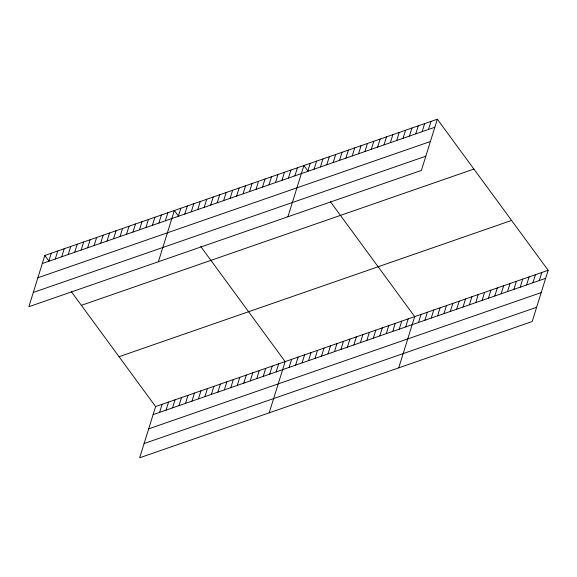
<?xml version="1.0" encoding="UTF-8"?>
<svg xmlns="http://www.w3.org/2000/svg" width="577" height="577" viewBox="0 0 577 577"><rect width="100%" height="100%" fill="white"/><g stroke="black" fill="none" stroke-linecap="round" stroke-linejoin="round"><path stroke-width="0.87" d="M437.344 119.208L44.811 255.474L28.85 306.712L421.39 170.439L437.344 119.208L548.15 270.288L532.189 321.526L139.656 457.792L155.61 406.561L548.15 270.288M48.778 261.273L51.288 253.224M55.255 259.03L57.765 250.973M61.732 256.779L64.242 248.73M68.209 254.529L70.719 246.48M74.685 252.279L77.195 244.23M81.162 250.036L83.672 241.979M87.639 247.785L90.149 239.736M94.116 245.535L96.626 237.486M100.593 243.292L103.103 235.236M107.07 241.042L109.58 232.993M113.546 238.791L116.056 230.742M120.023 236.541L122.533 228.492M126.5 234.298L129.01 226.242M132.977 232.048L135.487 223.999M139.454 229.797L141.964 221.748M145.931 227.547L148.44 219.498M152.407 225.304L154.917 217.248M158.884 223.054L161.394 215.005M165.361 220.803L167.871 212.754M158.386 261.742L174.348 210.504L178.408 216.043M178.315 216.31L180.825 208.254M184.791 214.06L187.301 206.011M191.268 211.809L193.778 203.76M197.745 209.559L200.255 201.51M204.222 207.316L206.732 199.26M210.699 205.066L213.209 197.017M217.176 202.815L219.686 194.766M223.652 200.565L226.162 192.516M159.584 412.36L162.087 404.311M230.129 198.322L232.639 190.266M166.061 410.11L168.563 402.061M236.606 196.072L239.116 188.023M172.537 407.867L175.04 399.811M243.083 193.822L245.593 185.772M179.014 405.617L181.517 397.567M249.56 191.578L252.07 183.522M185.491 403.366L187.994 395.317M256.037 189.328L258.546 181.279M191.968 401.116L194.471 393.067M262.513 187.078L265.023 179.029M198.445 398.873L200.947 390.817M268.99 184.828L271.5 176.778M204.922 396.623L207.424 388.573M275.467 182.584L277.977 174.528M211.398 394.372L213.901 386.323M281.944 180.334L284.454 172.285M217.875 392.122L220.378 384.073M288.421 178.084L290.931 170.035M224.352 389.879L226.855 381.823M294.897 175.834L297.407 167.784M230.829 387.629L233.332 379.579M287.923 216.772L303.884 165.534L307.945 171.073M237.306 385.378L239.808 377.329M307.729 171.383L310.238 163.327M243.782 383.135L246.285 375.079M314.09 169.176L316.593 161.127M250.259 380.885L252.762 372.836M320.444 166.969L322.947 158.92M256.736 378.635L259.239 370.585M326.798 164.762L329.308 156.713M263.213 376.384L265.716 368.335M333.153 162.555L335.663 154.506M269.69 374.141L272.193 366.085M339.507 160.348L342.017 152.299M276.167 371.891L278.669 363.842M345.861 158.141L348.371 150.092M269.192 412.829L285.146 361.591L200.753 246.516M352.215 155.934L354.725 147.885M289.12 367.39L291.623 359.341M358.577 153.734L361.079 145.678M295.597 365.147L298.1 357.091M364.931 151.527L367.434 143.471M302.074 362.897L304.577 354.848M371.285 149.32L373.795 141.271M308.551 360.647L311.053 352.597M377.639 147.113L380.149 139.064M315.028 358.396L317.53 350.347M383.993 144.906L386.503 136.857M321.504 356.153L324.014 348.097M390.348 142.699L392.858 134.65M327.981 353.903L330.491 345.854M396.709 140.492L399.212 132.443M334.458 351.653L336.968 343.603M403.063 138.285L405.566 130.236M340.935 349.402L343.445 341.353M409.418 136.078L411.928 128.029M347.412 347.159L349.922 339.103M415.772 133.878L418.282 125.822M353.889 344.909L356.398 336.86M422.126 131.671L424.636 123.615M360.365 342.659L362.875 334.61M428.48 129.464L430.99 121.415M366.842 340.408L369.352 332.359M373.319 338.165L375.829 330.109M379.796 335.915L382.306 327.866M386.273 333.665L388.783 325.616M392.749 331.422L395.259 323.365M399.226 329.171L401.736 321.122M405.703 326.921L408.213 318.872M398.729 367.859L414.69 316.622L330.289 201.546M418.534 322.464L421.044 314.415M424.888 320.264L427.398 312.207M431.243 318.057L433.753 310M437.604 315.85L440.107 307.793M443.958 313.643L446.461 305.594M450.312 311.436L452.822 303.387M456.667 309.229L459.177 301.18M463.021 307.022L465.531 298.973M469.375 304.815L471.885 296.766M475.736 302.608L478.239 294.558M482.091 300.408L484.593 292.351M488.445 298.201L490.955 290.144M494.799 295.994L497.309 287.937M501.153 293.787L503.663 285.738M507.508 291.58L510.018 283.531M513.869 289.373L516.372 281.324M520.223 287.166L522.726 279.117M526.577 284.959L529.087 276.91M532.932 282.752L535.442 274.702M539.286 280.545L541.796 272.495M42.301 263.523L434.842 127.257M37.858 277.775L430.399 141.509M33.286 292.46L425.826 156.194M81.371 305.334L473.912 169.061M119.05 356.701L511.583 220.436M153.107 414.611L545.64 278.345M148.664 428.862L541.204 292.589M144.091 443.54L536.632 307.274M44.811 255.474L48.872 261.013M71.216 291.479L155.61 406.561"/></g></svg>
